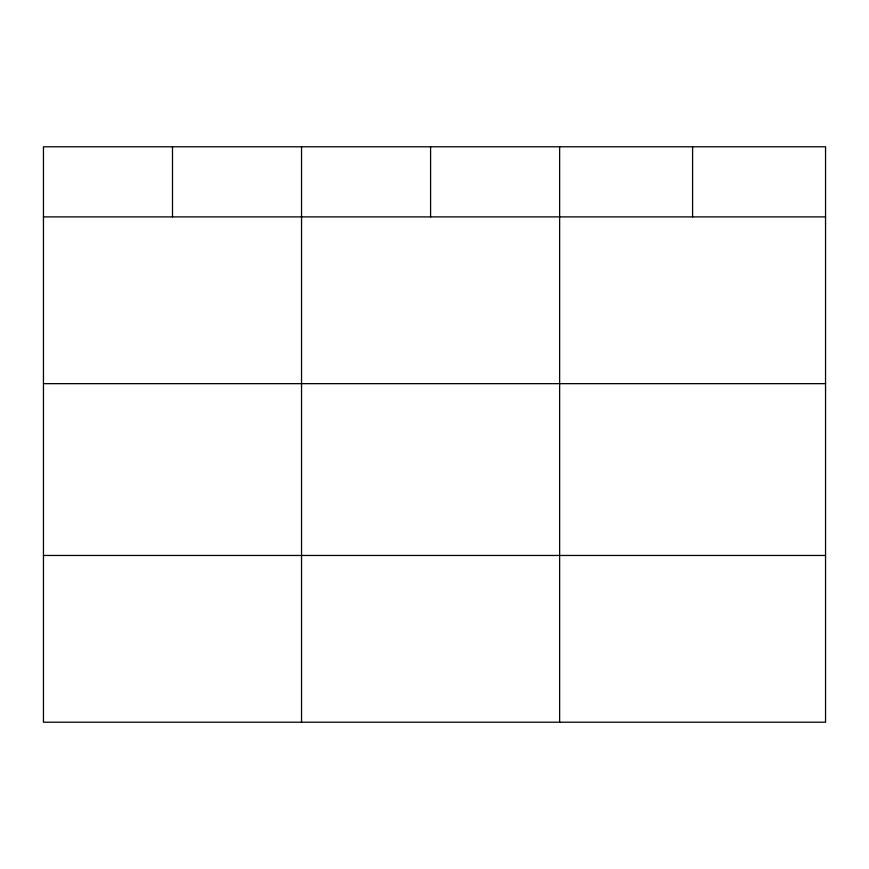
<?xml version="1.0" encoding="UTF-8"?>
<svg xmlns="http://www.w3.org/2000/svg" width="869" height="869" viewBox="0 0 869 869"><rect width="100%" height="100%" fill="white"/><g stroke="black" fill="none" stroke-linecap="round" stroke-linejoin="round"><path stroke-width="1.3" d="M825.55 216.892L825.55 722.215L43.45 722.215L43.45 146.785L825.55 146.785L825.55 216.892L43.45 216.892M43.45 383.653L825.55 383.653M43.45 555.465L825.55 555.465M692.593 146.785L692.593 216.892M559.636 146.785L559.636 722.215M430.589 146.785L430.589 216.892M301.543 146.785L301.543 722.215M172.496 146.785L172.496 216.892"/></g></svg>
